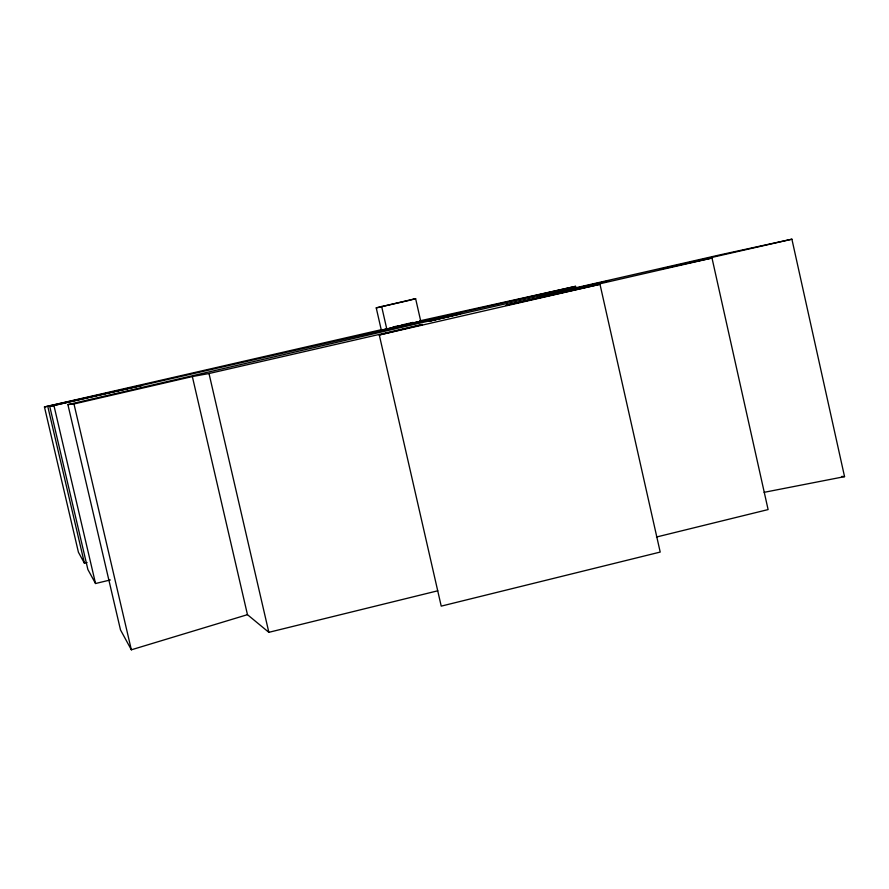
<?xml version="1.0" encoding="UTF-8"?>
<svg xmlns="http://www.w3.org/2000/svg" width="889" height="889" viewBox="0 0 889 889"><rect width="100%" height="100%" fill="white"/><g stroke="black" fill="none" stroke-linecap="round" stroke-linejoin="round"><path stroke-width="1.33" d="M764.14 492.328L844.55 476.637L791.899 239.197L720.657 254.71L429.098 321.262L460.658 313.673L67.897 404.584L120.504 629.912L131.35 649.803L247.464 614.666L268.845 632.323L437.766 590.796M376.236 307.883L415.619 298.648L420.753 321.218L381.325 330.175L376.236 307.883L409.762 300.249M382.181 329.497L44.45 406.962L78.421 552.247L84.433 563.226L87.078 562.504M410.929 299.926L415.619 298.648M656.438 537.034L768.107 509.575L712 258.032L660.138 269.223L791.899 239.197M712 258.032L505.997 305.338L599.997 284.302L660.205 552.069L441.222 606.131L379.292 334.986L422.442 324.518L209.004 373.524L192.346 376.558L73.976 403.962L67.897 404.584M44.45 406.962L142.54 385.259L49.751 406.417L87.889 569.549L95.534 583.517L110.314 579.961M392.949 327.03L398.328 325.796M401.017 325.174L413.129 322.407M419.852 320.862L575.55 286.336L576.15 289.036M381.325 330.175L386.693 328.941M389.371 328.33L420.753 321.218M49.751 406.417L575.55 286.336M379.292 334.986L599.997 284.302M841.794 476.426L844.55 476.637M73.976 403.962L131.35 649.803M54.04 405.984L95.534 583.517M47.817 406.617L84.433 563.226M209.004 373.524L268.845 632.323M192.346 376.558L247.464 614.666M381.625 306.405L386.782 329.008M595.108 283.813L539.934 296.482L609.387 280.746L595.108 283.813"/></g></svg>
